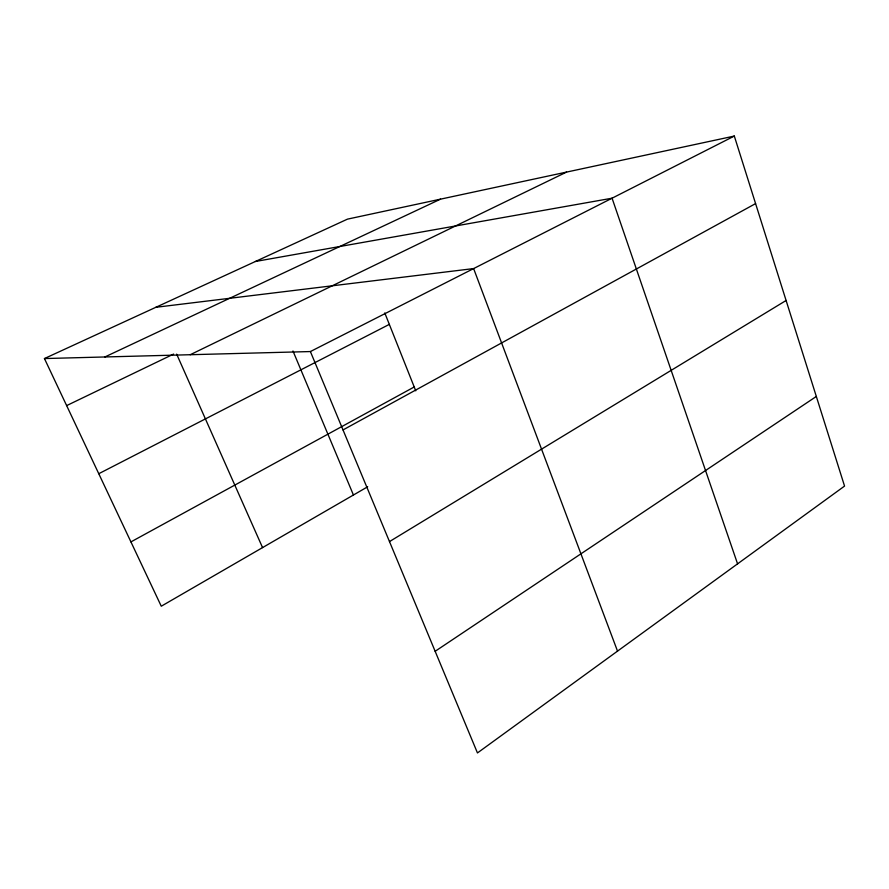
<?xml version="1.0" encoding="UTF-8"?>
<svg xmlns="http://www.w3.org/2000/svg" width="889" height="889" viewBox="0 0 889 889"><rect width="100%" height="100%" fill="white"/><g stroke="black" fill="none" stroke-linecap="round" stroke-linejoin="round"><path stroke-width="1.33" d="M435.154 651.293L816.324 396.461M389.482 541.59L786.098 300.482M367.69 486.761L161.265 606.22L44.45 358.556L347.466 219.138L734.314 136.061L844.55 486.083L477.46 752.939L310.394 351.555L44.45 358.556M343.021 429.932L755.583 203.603M130.927 541.901L414.218 386.971M98.768 473.715L389.326 324.385M310.394 351.555L734.314 136.061M190.213 354.722L566.56 172.088M66.642 405.606L173.611 354.066M104.902 356.956L440.544 199.147M255.41 261.488L612.065 198.203L737.57 563.848M155.864 307.294L473.626 268.578L617.522 651.126M176.655 354.122L262.555 547.602M292.97 350.977L353.433 495.006M384.781 312.939L415.752 390.827"/></g></svg>
